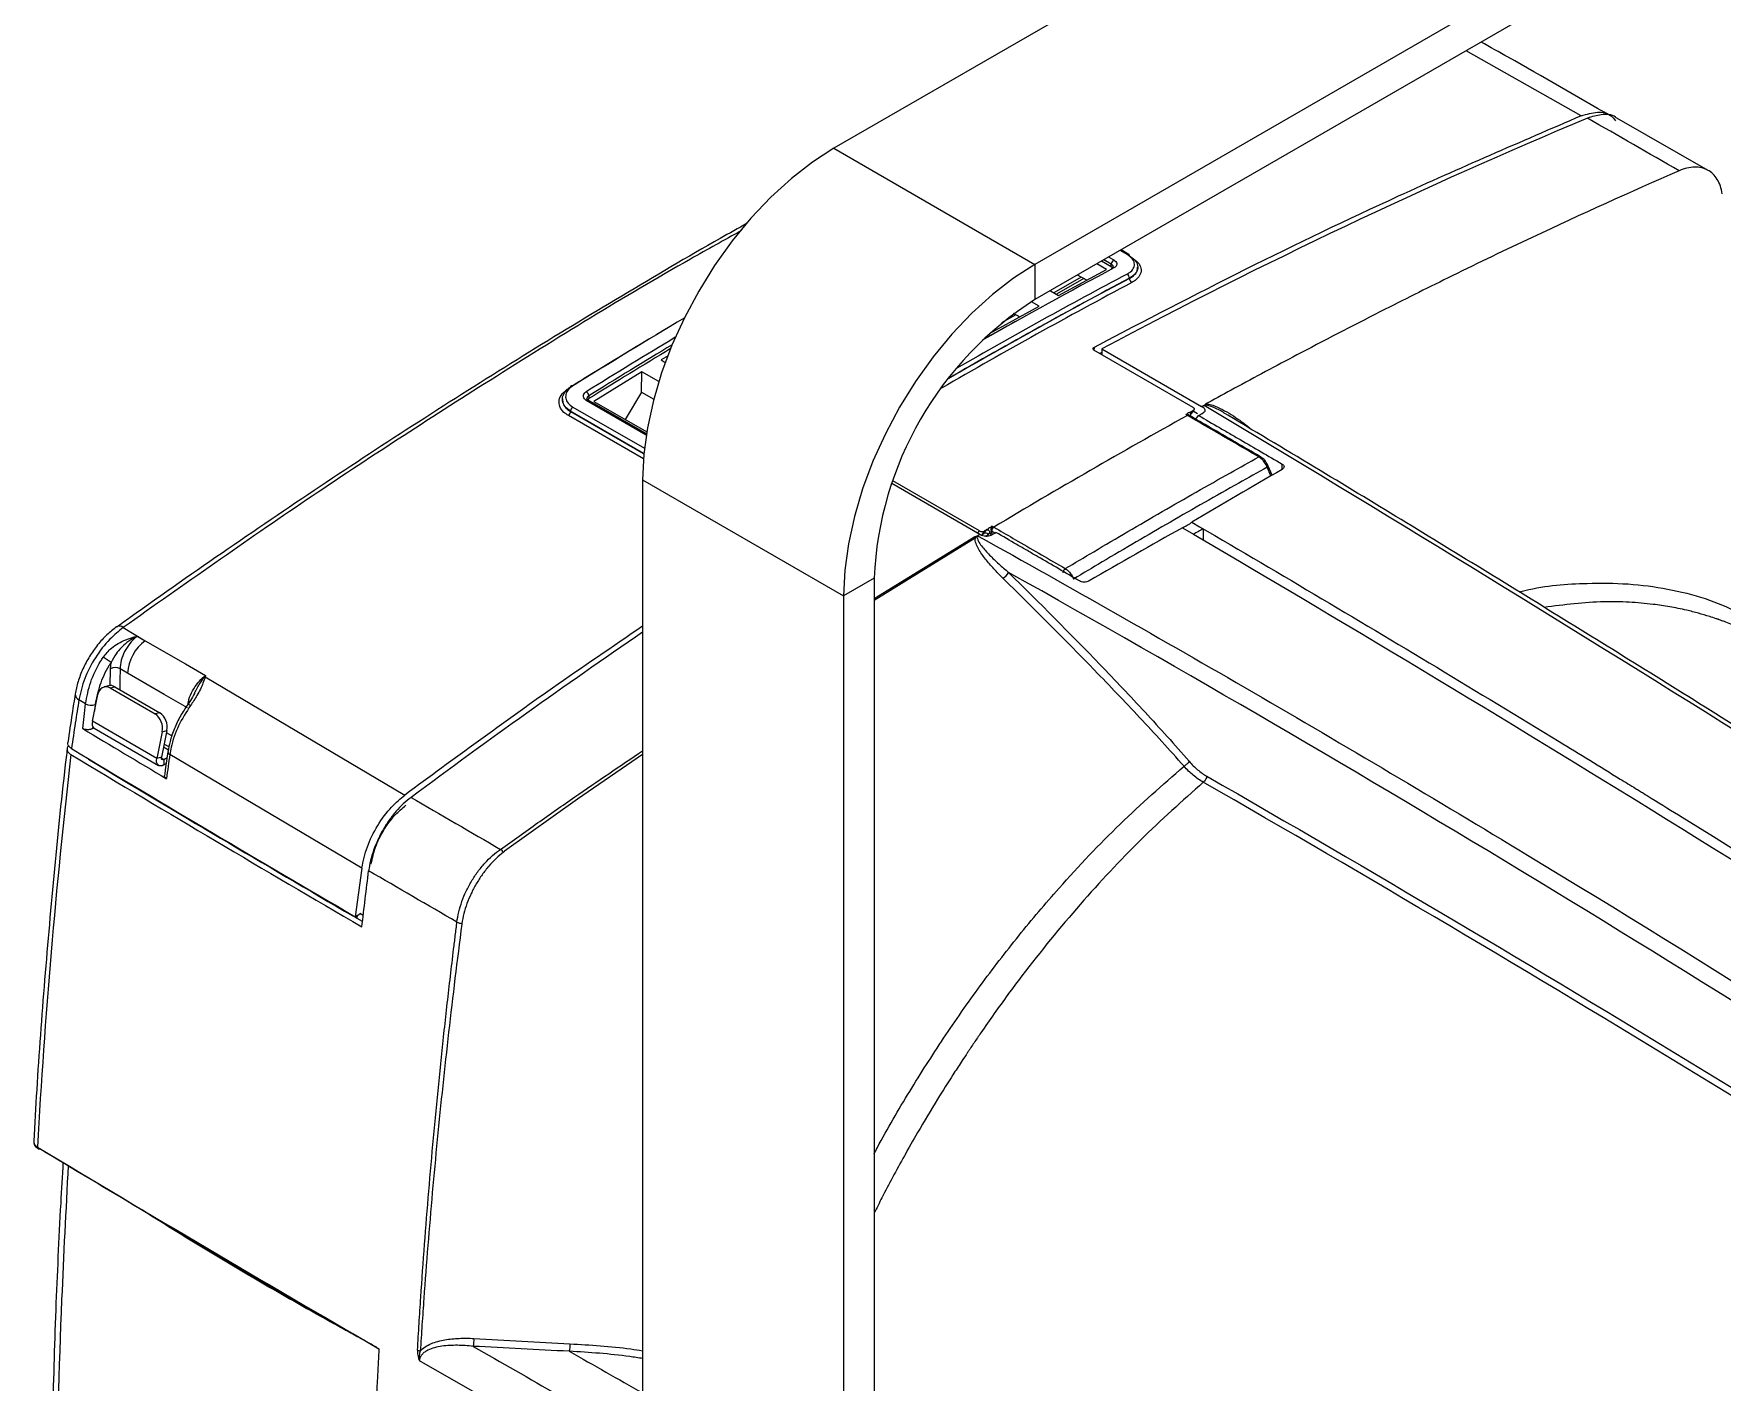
# Model space of a CAD drawing. Extents: x 14.8 to 109.8, y 1.6 to 86.6.
# Drawn here: x 69.41 to 76.84, y 8.77 to 14.7 of the extents above; entities that cross this region are included whole.
import ezdxf

# ---------------------------------------------------------------- set-up
doc = ezdxf.new("R2010")
doc.units = 0
doc.header["$MEASUREMENT"] = 0
doc.layers.add('OBJECT', color=7, linetype='CONTINUOUS')

msp = doc.modelspace()

# ---------------------------------------------------------------- linework, layer by layer
at = {"layer": 'OBJECT'}
for p, q in [((78.7946, 16.5634), (73.8131, 13.6876)), ((78.7946, 16.4082), (73.8131, 13.5324)), ((75.4669, 15.6628), (72.9292, 14.1978)), ((76.2156, 14.3406), (75.7093, 14.6271)), ((76.7738, 14.1005), (76.3723, 14.3307)), ((72.9292, 14.1978), (73.8131, 13.6876)), ((74.2187, 13.731), (74.1878, 13.7488)), ((74.2258, 13.7315), (74.1918, 13.7511)), ((73.8131, 13.6876), (73.8131, 13.5324)), ((73.917, 13.5508), (74.1282, 13.6642)), ((74.1282, 13.6642), (74.0848, 13.6893)), ((74.1485, 13.6765), (74.1056, 13.7013)), ((74.1489, 13.6885), (74.1161, 13.7074)), ((74.1376, 13.7198), (74.1599, 13.7069)), ((74.1485, 13.6765), (74.1489, 13.6885)), ((74.2655, 13.6749), (74.2654, 13.6762)), ((74.0157, 13.6317), (73.8963, 13.5628)), ((74.0275, 13.6249), (73.9081, 13.5559)), ((74.0408, 13.6173), (74.0004, 13.6406)), ((74.2288, 13.626), (74.2288, 13.6264)), ((73.8313, 13.504), (73.7977, 13.5234)), ((73.8809, 13.5716), (73.917, 13.5508)), ((73.6126, 13.3829), (73.8313, 13.504)), ((73.7284, 13.4659), (73.6666, 13.4302)), ((73.7451, 13.4563), (73.7193, 13.4711)), ((73.7402, 13.459), (73.7319, 13.4639)), ((73.6124, 13.383), (73.6126, 13.3829)), ((74.073, 13.3226), (74.0728, 13.3107)), ((74.5091, 13.0587), (74.0728, 13.3106)), ((74.1075, 13.3004), (74.0985, 13.2957)), ((74.1075, 13.3161), (74.5459, 13.063)), ((74.1075, 13.3161), (74.1075, 13.2916)), ((72.1998, 13.2852), (72.1694, 13.267)), ((72.1694, 13.267), (72.1874, 13.2566)), ((72.0838, 13.2149), (71.8729, 13.085)), ((72.0824, 13.1258), (72.0838, 13.2149)), ((72.1586, 13.1717), (72.0838, 13.2149)), ((71.7346, 13.0957), (71.7346, 13.0944)), ((72.1035, 12.9369), (71.8401, 13.089)), ((71.8515, 13.0968), (71.8456, 13.0918)), ((72.1043, 12.9421), (71.848, 13.09)), ((71.8511, 13.1093), (71.8515, 13.0968)), ((71.8729, 13.085), (72.1057, 12.9506)), ((72.0824, 13.1258), (72.0112, 13.0052)), ((72.0824, 13.1258), (72.1365, 13.0946)), ((72.0913, 12.832), (71.761, 13.0227)), ((71.7711, 13.0421), (71.7711, 13.0406)), ((72.0934, 12.8561), (71.7711, 13.0421)), ((71.7711, 13.0406), (72.0932, 12.8547)), ((71.7813, 13.06), (72.0957, 12.8785)), ((74.4836, 13.023), (74.4763, 13.0272)), ((74.4909, 13.0236), (74.4854, 13.0268)), ((74.4909, 13.0236), (74.4911, 13.0235)), ((74.4929, 13.0361), (74.5039, 13.042)), ((74.5285, 13.0306), (74.5058, 13.0437)), ((74.5205, 13.0061), (74.5324, 13.0229)), ((74.6617, 13.024), (74.6509, 13.0306)), ((74.8052, 12.8413), (74.8055, 12.8412)), ((74.851, 12.7568), (74.8349, 12.7954)), ((74.839, 12.8002), (74.8357, 12.8067)), ((74.8563, 12.7599), (74.8394, 12.8003)), ((74.8998, 12.7866), (74.8998, 12.8095)), ((72.0877, 12.7404), (72.9716, 12.2301)), ((72.0877, 12.7404), (72.0877, 7.3308)), ((73.5701, 12.4997), (73.1831, 12.7231)), ((73.5686, 12.5158), (73.1876, 12.7358)), ((74.5038, 12.5535), (74.5038, 12.5526)), ((73.1059, 12.2174), (73.5445, 12.4875)), ((73.55, 12.4835), (73.1059, 12.2086)), ((73.5615, 12.5056), (73.5686, 12.5158)), ((73.5635, 12.5035), (73.5615, 12.5056)), ((73.5815, 12.4994), (73.5848, 12.5014)), ((73.5816, 12.5005), (73.5879, 12.5044)), ((73.5844, 12.5017), (73.5879, 12.5044)), ((73.5983, 12.5192), (73.609, 12.5259)), ((73.6153, 12.5097), (73.6079, 12.4992)), ((73.6205, 12.4963), (73.6153, 12.5097)), ((73.6261, 12.4996), (73.6207, 12.5146)), ((73.6221, 12.5138), (73.6207, 12.5146)), ((73.6362, 12.5056), (73.6221, 12.5138)), ((73.6252, 12.5358), (73.6324, 12.5316)), ((74.4614, 12.529), (74.5106, 12.5003)), ((74.553, 12.5248), (74.553, 12.5248)), ((74.553, 12.5248), (74.553, 12.4757)), ((73.1059, 12.3077), (72.9716, 12.2301)), ((73.1059, 12.3077), (73.1059, 6.8981)), ((72.9716, 12.2301), (72.9716, 6.8206)), ((69.8038, 12.0907), (69.9001, 12.0324)), ((69.8649, 12.0521), (69.9001, 12.0324)), ((69.746, 11.8347), (69.7471, 11.9093)), ((69.7471, 11.9093), (69.7497, 11.9362)), ((69.8225, 11.8899), (69.7895, 11.9089)), ((69.7394, 11.8343), (69.7189, 11.8289)), ((69.7454, 11.8246), (69.7659, 11.83)), ((69.7454, 11.8246), (69.9434, 11.7103)), ((69.7659, 11.83), (69.9639, 11.7157)), ((70.1643, 11.8734), (71.0419, 11.3539)), ((69.6377, 11.7551), (69.6086, 11.7727)), ((69.668, 11.6779), (69.692, 11.7954)), ((69.6802, 11.7513), (69.677, 11.722)), ((69.9508, 11.5146), (69.668, 11.6779)), ((69.9639, 11.7157), (69.9434, 11.7103)), ((69.6697, 11.6562), (69.6685, 11.6459)), ((69.6685, 11.6459), (69.6737, 11.649)), ((69.6762, 11.6472), (69.959, 11.4839)), ((69.9748, 11.6321), (69.9508, 11.5146)), ((69.9953, 11.6376), (69.9713, 11.5201)), ((69.9748, 11.6321), (69.9953, 11.6376)), ((70.0173, 11.6134), (69.9934, 11.628)), ((69.9713, 11.5201), (69.9508, 11.5146)), ((69.9709, 11.5167), (69.9815, 11.5106)), ((70.0021, 11.5518), (69.9804, 11.5644)), ((69.9815, 11.5106), (69.9964, 11.5192)), ((69.9815, 11.5106), (69.9815, 11.4861)), ((70.0047, 11.5655), (69.9831, 11.578)), ((70, 11.5446), (70, 11.5443)), ((70.8527, 11.0326), (70.0084, 11.532)), ((69.9815, 11.4861), (69.9925, 11.4925)), ((70.8527, 11.0326), (70.8235, 10.8185)), ((70.8327, 10.811), (70.813, 10.8223)), ((70.8235, 10.8185), (70.844, 10.8308)), ((70.8327, 10.811), (70.8343, 10.825)), ((70.8558, 10.7976), (70.8327, 10.811)), ((70.859, 10.8239), (70.8442, 10.8325))]:
    msp.add_line(p, q, dxfattribs=at)
at = {"layer": 'OBJECT', "flags": 128}
for points in [[(72.9292, 14.1978), (72.835, 14.1373), (72.7419, 14.0654), (72.6513, 13.9829), (72.5641, 13.8909), (72.4815, 13.7905), (72.4045, 13.683), (72.3342, 13.5698), (72.2713, 13.4522), (72.2167, 13.3318), (72.171, 13.2101), (72.1349, 13.0886), (72.1088, 12.9688), (72.093, 12.8522), (72.0877, 12.7404)], [(73.8131, 13.6876), (73.7188, 13.6271), (73.6258, 13.5551), (73.5351, 13.4726), (73.448, 13.3806), (73.3654, 13.2802), (73.2884, 13.1727), (73.2181, 13.0595), (73.1552, 12.942), (73.1006, 12.8216), (73.0549, 12.6998), (73.0188, 12.5783), (72.9927, 12.4585), (72.9769, 12.342), (72.9716, 12.2301)], [(71.7713, 13.1478), (71.7714, 13.15), (71.772, 13.1518), (71.7729, 13.1533), (71.7741, 13.1543), (71.7757, 13.1548), (71.7775, 13.1549), (71.7794, 13.1544), (71.7815, 13.1534)], [(74.5039, 13.042), (74.4987, 13.0346), (74.4982, 13.0338)], [(74.5002, 13.0308), (74.5054, 13.0382), (74.5075, 13.0412), (74.5106, 13.0456)], [(74.5036, 13.0338), (74.5022, 13.0322), (74.5002, 13.0308)], [(74.5036, 13.0338), (74.5061, 13.0374), (74.5137, 13.0482)], [(74.5497, 13.0608), (74.5488, 13.0613), (74.5459, 13.063)], [(74.8349, 12.7954), (74.8367, 12.7966), (74.8381, 12.7978), (74.839, 12.7988), (74.8395, 12.7997), (74.8394, 12.8003)], [(74.8394, 12.8003), (74.8394, 12.8004), (74.8394, 12.8004)], [(73.5579, 12.4923), (73.5594, 12.4932), (73.5609, 12.4942), (73.5625, 12.4951), (73.564, 12.496), (73.5655, 12.4969), (73.567, 12.4979), (73.5686, 12.4988), (73.5701, 12.4997)], [(73.5701, 12.4997), (73.5732, 12.4979), (73.5739, 12.4975)], [(73.5919, 12.5152), (73.5867, 12.5079), (73.5816, 12.5005)], [(73.5879, 12.5044), (73.5931, 12.5118), (73.5951, 12.5147), (73.5983, 12.5192)], [(69.9001, 12.0324), (70.0768, 11.9304), (70.1654, 11.8793)], [(69.7895, 11.9089), (69.7888, 11.8586), (69.7882, 11.8172)], [(70.0859, 11.7377), (69.9841, 11.7966), (69.8225, 11.8899)], [(70.0877, 11.7523), (70.0877, 11.7523), (70.0877, 11.7524)], [(69.9815, 11.4861), (69.9743, 11.4829), (69.9675, 11.4818), (69.9614, 11.4828), (69.9563, 11.4859), (69.9526, 11.491), (69.9503, 11.4977), (69.9497, 11.5057), (69.9508, 11.5146)], [(69.9815, 11.5106), (69.9791, 11.5095), (69.9769, 11.5092), (69.9748, 11.5095), (69.9731, 11.5105), (69.9719, 11.5122), (69.9711, 11.5145), (69.9709, 11.5171), (69.9713, 11.5201)], [(72.0877, 11.5327), (71.8008, 11.3353), (71.4807, 11.1064), (71.4807, 11.1064), (71.4807, 11.1064)], [(69.4264, 9.8058), (69.4265, 9.8034), (69.427, 9.8012), (69.4279, 9.7995), (69.4293, 9.7982), (69.4296, 9.798), (69.4309, 9.7975), (69.4329, 9.7973), (69.435, 9.7978), (69.4372, 9.7987)], [(72.0877, 8.3057), (71.8212, 8.4563), (71.1059, 8.8656)]]:
    msp.add_lwpolyline(points, dxfattribs=at)
at = {"layer": 'OBJECT'}
for centre, radius, start, end in [((74.1718, 13.6873), 0.023, 121.20427, 176.89674), ((74.1566, 13.6659), 0.00772, 122.84747, 182.95856), ((74.1555, 13.6653), 0.0077, 55.01342, 113.56095), ((74.2227, 13.7249), 0.00728, 64.95047, 123.06708), ((74.2218, 13.7255), 0.00712, 353.97085, 56.06484), ((74.2064, 13.626), 0.0224, 0.9865, 57.0315), ((74.2511, 13.6264), 0.0224, 180.9863, 237.0317), ((74.6369, 12.2403), 1.5324, 122.52015, 177.47985), ((71.8273, 13.107), 0.0239, 5.50882, 57.6581), ((71.8448, 13.0833), 0.00745, 64.77685, 129.56823), ((71.7479, 13.042), 0.0233, 304.19996, 356.65822), ((71.7944, 13.0407), 0.0233, 124.16535, 176.65934), ((88.1941, -11.7098), 28.2787, 119.00165, 120.99297), ((74.4877, 13.0172), 0.00711, 63.91536, 125.84833), ((74.802, 12.8351), 0.00705, 62.77489, 126.06841), ((73.5269, 12.4575), 0.0348, 48.42295, 59.61624), ((73.5072, 12.4746), 0.0536, 17.17963, 19.29908), ((73.5948, 12.4898), 0.0162, 35.824, 115.41611), ((73.6452, 12.5122), 0.0232, 123.41633, 176.09255), ((88.771, -12.1532), 28.4808, 119.94804, 120.04659), ((73.6413, 12.3624), 0.063, 299.26091, 332.17504), ((73.9595, 12.3299), 0.0233, 123.37206, 175.83389), ((69.7865, 12.0687), 0.028, 51.71939, 116.40882), ((70.018, 11.8758), 0.1961, 126.98175, 175.87782), ((69.5921, 11.7396), 0.252, 51.2847, 60.81648), ((69.7679, 11.8656), 0.0484, 63.40678, 115.41953), ((69.7277, 11.7936), 0.0357, 60.16053, 177.1243), ((69.7476, 11.8011), 0.0342, 57.68782, 103.90585), ((70.1639, 11.8355), 0.0379, 89.38999, 94.7113), ((69.6201, 11.7983), 0.028, 180.36693, 245.71998), ((69.6635, 11.8039), 0.0552, 242.05575, 287.67247), ((70.0863, 11.7318), 0.0206, 50.2346, 86.03871), ((69.693, 11.6682), 0.0269, 158.73478, 231.26801), ((69.9002, 11.6475), 0.0762, 348.36933, 55.46574), ((69.9207, 11.653), 0.0762, 348.36944, 55.46563), ((123.4739, 101.1612), 104.4635, 238.97073, 239.20593), ((123.9192, 101.8002), 105.365, 238.950038, 239.758746), ((123.9062, 101.7972), 105.3322, 238.948973, 239.738023), ((123.9261, 101.788), 105.3364, 238.985505, 239.720182), ((70.0137, 11.5447), 0.0138, 181.61403, 247.15988), ((71.4358, 11.0736), 0.0494, 35.866, 56.69428), ((71.2963, 10.8433), 0.0544, 242.55661, 266.48018), ((123.991, 100.4589), 105.8078, 238.95602, 239.900515), ((123.4298, 99.494), 104.6922, 238.953887, 239.233858), ((71.1179, 8.95), 0.042, 241.28275, 259.14035), ((71.257, 8.9543), 0.0894, 343.70968, 6.06925), ((125.4911, 103.1111), 108.6382, 240.103942, 240.556099), ((71.6773, 8.9323), 0.0914, 344.4298, 5.05505), ((125.6337, 103.2334), 108.6239, 240.269785, 240.465412)]:
    msp.add_arc(centre, radius, start, end, dxfattribs=at)
for centre, major_axis, ratio, start_param, end_param in [((73.6111, -11.4504), (15.3979, 25.7497), 0.587369, 0.672098, 0.771352), ((72.974, -11.0882), (15.3995, 25.7835), 0.567225, 0.755317, 0.782554), ((73.7879, -11.5581), (14.5982, 26.2113), 0.587372, 0.737551, 0.776996), ((73.7773, -11.5522), (14.6057, 26.2243), 0.587367, 0.737555, 0.775033), ((73.7773, -11.5517), (14.6057, 26.2243), 0.587367, 0.737555, 0.775005), ((73.7667, -11.5458), (14.6132, 26.2373), 0.587362, 0.73756, 0.772857), ((72.2227, -10.6543), (15.392, 25.7705), 0.56722, 0.808927, 0.832469), ((72.2333, -10.6606), (15.3995, 25.7835), 0.567225, 0.809427, 0.832465), ((73.026, -11.1182), (14.6132, 26.2373), 0.587362, 0.796258, 0.814708), ((72.9634, -11.0819), (15.392, 25.7705), 0.56722, 0.77517, 0.782045), ((73.0366, -11.1241), (14.6057, 26.2243), 0.587367, 0.797426, 0.814704), ((73.0366, -11.1243), (14.5984, 26.2112), 0.587367, 0.797771, 0.814714), ((72.2121, -10.6484), (15.3845, 25.7576), 0.567215, 0.827778, 0.832473), ((86.2957, -18.7787), (-7.3887, 33.4638), 0.697888, 0.196348, 0.19712), ((74.4822, 13.0113), (-0.0037, 0.0167), 0.697888, 5.715051, 6.480305), ((86.2957, -18.7787), (-7.3887, 33.4638), 0.697888, 0.237246, 0.238018), ((73.6315, 12.5202), (-0.0037, 0.0167), 0.697888, 0.237246, 1.753073), ((73.6111, -11.4504), (14.6122, 26.2034), 0.567218, 0.850043, 0.899145)]:
    msp.add_ellipse(centre, major_axis=major_axis, ratio=ratio, start_param=start_param, end_param=end_param, dxfattribs=at)
for points, knots in [([(76.3438, 14.3413), (76.1948, 14.4271), (76.0064, 14.5356), (75.8151, 14.6428), (75.7752, 14.6651)], [0, 0, 0, 0, 0.791235, 1, 1, 1, 1]), ([(76.2156, 14.3406), (75.9475, 14.2251), (75.4558, 14.0133), (74.7409, 13.6707), (74.2945, 13.4381), (74.073, 13.3226)], [0, 0, 0, 0, 0.376504, 0.6906541, 1, 1, 1, 1]), ([(76.2156, 14.3406), (76.2399, 14.3478), (76.2886, 14.3622), (76.3414, 14.351), (76.3605, 14.3268), (76.3666, 14.3191)], [0, 0, 0, 0, 0.404884, 0.809771, 1, 1, 1, 1]), ([(76.3718, 14.3299), (76.3699, 14.3316), (76.353, 14.3475), (76.3076, 14.3501), (76.2633, 14.3365), (76.2432, 14.3304)], [0, 0, 0, 0, 0.062312, 0.575353, 1, 1, 1, 1]), ([(76.8358, 13.997), (76.832, 14.0219), (76.8247, 14.0434), (76.8082, 14.0704), (76.8019, 14.0783), (76.7879, 14.0919), (76.7801, 14.0976), (76.7674, 14.1045), (76.7629, 14.1065), (76.7538, 14.1099), (76.7491, 14.1112), (76.7346, 14.1145), (76.7245, 14.1154), (76.7032, 14.1149), (76.692, 14.1134), (76.6694, 14.1079), (76.6578, 14.104), (76.646, 14.0989)], [0, 0, 0, 0, 0.25, 0.25, 0.375, 0.375, 0.5, 0.5, 0.5625, 0.5625, 0.625, 0.625, 0.75, 0.75, 0.875, 0.875, 1, 1, 1, 1]), ([(76.646, 14.0989), (76.4311, 14.0053), (76.0987, 13.8546), (75.7658, 13.6946), (75.6484, 13.637)], [0.2037464, 0.2037464, 0.2037464, 0.2037464, 0.2778098, 0.3181364, 0.3181364, 0.3181364, 0.3181364]), ([(72.5476, 13.868), (72.5081, 13.8459), (72.3242, 13.7431), (71.9957, 13.5493), (71.5623, 13.2866), (71.1292, 13.0132), (70.6966, 12.7305), (70.2649, 12.4373), (69.9578, 12.2242), (69.795, 12.1062), (69.7754, 12.092)], [0, 0, 0, 0, 0.042655, 0.198752, 0.354855, 0.510931, 0.666953, 0.822891, 0.978721, 1, 1, 1, 1]), ([(72.5222, 13.8357), (72.4473, 13.7943), (72.0789, 13.5905), (71.4407, 13.1964), (70.6087, 12.6588), (70.0723, 12.2802), (69.8038, 12.0907)], [0, 0, 0, 0, 0.082419, 0.405743, 0.702655, 1, 1, 1, 1]), ([(74.1532, 13.6729), (74.153, 13.6731), (74.152, 13.6745), (74.1501, 13.6756), (74.1485, 13.6765)], [0, 0, 0, 0, 0.175399, 1, 1, 1, 1]), ([(74.1573, 13.6765), (74.1574, 13.6772), (74.1579, 13.6797), (74.1552, 13.6841), (74.151, 13.687), (74.1489, 13.6885)], [0, 0, 0, 0, 0.160503, 0.58028, 1, 1, 1, 1]), ([(74.1577, 13.6767), (74.1577, 13.6767), (74.1577, 13.6768), (74.1569, 13.6755), (74.1548, 13.6733), (74.1525, 13.6724), (74.1525, 13.6724)], [0, 0, 0, 0, 0.043787, 0.547426, 0.992561, 1, 1, 1, 1]), ([(74.1599, 13.7069), (74.1631, 13.7047), (74.1696, 13.7001), (74.1736, 13.6917), (74.1728, 13.6833), (74.1676, 13.6763), (74.1621, 13.6729), (74.1599, 13.6716)], [0, 0, 0, 0, 0.214694, 0.429408, 0.644212, 0.859085, 1, 1, 1, 1]), ([(74.2186, 13.6448), (74.224, 13.6481), (74.2375, 13.6564), (74.2501, 13.6734), (74.2522, 13.694), (74.2423, 13.7145), (74.2266, 13.7255), (74.2187, 13.731)], [0, 0, 0, 0, 0.142759, 0.357351, 0.571627, 0.785824, 1, 1, 1, 1]), ([(74.2289, 13.7248), (74.2378, 13.7186), (74.2557, 13.7061), (74.2669, 13.6828), (74.2645, 13.6593), (74.2503, 13.6397), (74.2349, 13.6302), (74.2288, 13.6264)], [0, 0, 0, 0, 0.214253, 0.428502, 0.642775, 0.857305, 1, 1, 1, 1]), ([(74.2288, 13.626), (74.2349, 13.6297), (74.2501, 13.639), (74.2641, 13.6561), (74.264, 13.6694), (74.264, 13.6749)], [0, 0, 0, 0, 0.279003, 0.698318, 1, 1, 1, 1]), ([(74.2391, 13.7172), (74.2491, 13.7102), (74.2691, 13.6962), (74.2817, 13.6701), (74.279, 13.644), (74.2631, 13.6223), (74.2458, 13.6118), (74.239, 13.6076)], [0, 0, 0, 0, 0.214264, 0.428505, 0.642763, 0.857285, 1, 1, 1, 1]), ([(75.6484, 13.637), (75.5502, 13.5888), (75.3283, 13.4782), (75.1062, 13.3634), (74.9824, 13.2982)], [0.31813644, 0.31813644, 0.31813644, 0.31813644, 0.35187319, 0.3943387, 0.3943387, 0.3943387, 0.3943387]), ([(74.0728, 13.3106), (74.0718, 13.3113), (74.0696, 13.3128), (74.0683, 13.3157), (74.0686, 13.3185), (74.0703, 13.321), (74.0722, 13.3221), (74.073, 13.3226)], [0, 0, 0, 0, 0.212294, 0.424585, 0.636931, 0.849316, 1, 1, 1, 1]), ([(74.9824, 13.2982), (74.8903, 13.2497), (74.7589, 13.1795), (74.6276, 13.1079), (74.5883, 13.0863)], [0.3943387, 0.3943387, 0.3943387, 0.3943387, 0.4259366, 0.43938967, 0.43938967, 0.43938967, 0.43938967]), ([(71.7711, 13.0421), (71.7622, 13.0484), (71.7443, 13.0612), (71.7331, 13.0859), (71.7355, 13.1112), (71.7497, 13.1327), (71.7651, 13.1435), (71.7713, 13.1478)], [0, 0, 0, 0, 0.214253, 0.428502, 0.642775, 0.857305, 1, 1, 1, 1]), ([(71.7815, 13.1534), (71.776, 13.1496), (71.7625, 13.14), (71.7499, 13.121), (71.7478, 13.0985), (71.7577, 13.0767), (71.7734, 13.0656), (71.7813, 13.06)], [0, 0, 0, 0, 0.142759, 0.357351, 0.571627, 0.785824, 1, 1, 1, 1]), ([(71.761, 13.0227), (71.7542, 13.0272), (71.737, 13.0386), (71.721, 13.062), (71.7183, 13.0906), (71.7309, 13.119), (71.751, 13.1341), (71.761, 13.1417)], [0, 0, 0, 0, 0.140578, 0.355078, 0.569923, 0.784977, 1, 1, 1, 1]), ([(71.736, 13.0944), (71.736, 13.0882), (71.7359, 13.0735), (71.7499, 13.0547), (71.7651, 13.0446), (71.7711, 13.0406)], [0, 0, 0, 0, 0.305627, 0.725102, 1, 1, 1, 1]), ([(71.8401, 13.089), (71.8369, 13.0913), (71.8304, 13.0959), (71.8264, 13.1048), (71.8272, 13.114), (71.8324, 13.1218), (71.8379, 13.1257), (71.8401, 13.1272)], [0, 0, 0, 0, 0.214695, 0.429409, 0.644212, 0.859085, 1, 1, 1, 1]), ([(71.8482, 13.0901), (71.8477, 13.0903), (71.8449, 13.0917), (71.8428, 13.0944), (71.8422, 13.0954), (71.8424, 13.0958), (71.8425, 13.096)], [0, 0, 0, 0, 0.095408, 0.472599, 0.863902, 1, 1, 1, 1]), ([(71.8511, 13.1093), (71.8496, 13.1082), (71.846, 13.1056), (71.8427, 13.1009), (71.8427, 13.0974), (71.8427, 13.096)], [0, 0, 0, 0, 0.27865, 0.703619, 1, 1, 1, 1]), ([(74.5459, 13.063), (74.5476, 13.0639), (74.5495, 13.0647), (74.5526, 13.0656), (74.5537, 13.0659), (74.5553, 13.0662), (74.5559, 13.0663), (74.5568, 13.0664), (74.5571, 13.0664), (74.5575, 13.0665), (74.5576, 13.0665), (74.5579, 13.0665), (74.558, 13.0666), (74.5586, 13.068), (74.5594, 13.0693), (74.5617, 13.0715), (74.5632, 13.0725), (74.5648, 13.0734)], [0, 0, 0, 0, 0.25, 0.25, 0.375, 0.375, 0.4375, 0.4375, 0.46875, 0.46875, 0.484375, 0.484375, 0.5, 0.5, 0.75, 0.75, 1, 1, 1, 1]), ([(74.5648, 13.0734), (74.5674, 13.0734), (74.5775, 13.0731), (74.603, 13.0659), (74.6515, 13.0432), (74.7094, 13.0069), (74.7494, 12.975), (74.7668, 12.9611)], [0, 0, 0, 0, 0.033101, 0.129166, 0.320673, 0.704482, 1, 1, 1, 1]), ([(74.7979, 12.8408), (74.7908, 12.8449), (74.7554, 12.8655), (74.6507, 12.9264), (74.553, 12.9828), (74.4836, 13.023)], [0, 0, 0, 0, 0.0675, 0.3375, 1, 1, 1, 1]), ([(74.8052, 12.8412), (74.7318, 12.884), (74.627, 12.9453), (74.5223, 13.0051), (74.4909, 13.0231)], [0, 0, 0, 0, 0.700038, 1, 1, 1, 1]), ([(74.4929, 13.0361), (74.4953, 13.0374), (74.5001, 13.04), (74.506, 13.0431), (74.5095, 13.045), (74.5106, 13.0456)], [0, 0, 0, 0, 0.406586, 0.813171, 1, 1, 1, 1]), ([(74.4966, 13.0279), (74.4974, 13.0283), (74.5003, 13.0295), (74.5021, 13.0321), (74.5035, 13.0339)], [0, 0, 0, 0, 0.288346, 1, 1, 1, 1]), ([(74.4992, 13.0199), (74.4985, 13.0224), (74.4971, 13.0269), (74.4978, 13.0338), (74.5, 13.0388), (74.5025, 13.0412), (74.5038, 13.0419), (74.5039, 13.042)], [0, 0, 0, 0, 0.2981, 0.554523, 0.782103, 0.975847, 1, 1, 1, 1]), ([(74.5106, 13.0456), (74.5116, 13.0462), (74.5135, 13.0475), (74.5148, 13.0501), (74.5147, 13.0529), (74.513, 13.056), (74.5105, 13.0578), (74.5091, 13.0587)], [0, 0, 0, 0, 0.176736, 0.353085, 0.539296, 0.749724, 1, 1, 1, 1]), ([(74.5324, 13.0229), (74.5629, 13.0053), (74.6088, 12.9787), (74.6547, 12.9522), (74.6853, 12.9344), (74.7005, 12.9256), (74.7772, 12.881), (74.8385, 12.8453), (74.8998, 12.8095)], [0, 0, 0, 0, 0.25, 0.375, 0.375, 0.5, 0.5, 1, 1, 1, 1]), ([(74.5459, 13.063), (74.5476, 13.0639), (74.5494, 13.0647), (74.5535, 13.0659), (74.5557, 13.0663), (74.558, 13.0665)], [0, 0, 0, 0, 0.5, 0.5, 1, 1, 1, 1]), ([(74.5497, 13.0608), (74.5528, 13.0591), (74.5553, 13.0571), (74.5591, 13.0528), (74.5603, 13.0504), (74.5613, 13.0456), (74.561, 13.0432), (74.5585, 13.0386), (74.5563, 13.0365), (74.5533, 13.0348)], [0, 0, 0, 0, 0.25, 0.25, 0.5, 0.5, 0.75, 0.75, 1, 1, 1, 1]), ([(74.6509, 13.0306), (74.6441, 13.0349), (74.626, 13.0463), (74.6, 13.0589), (74.5775, 13.0667), (74.5666, 13.0683), (74.5616, 13.0679), (74.5592, 13.0672), (74.5583, 13.0667), (74.558, 13.0665)], [0, 0, 0, 0, 0.246249, 0.654417, 0.844969, 0.920173, 0.96296, 0.988825, 1, 1, 1, 1]), ([(79.2776, 10.1074), (78.8812, 10.3671), (78.4855, 10.6236), (77.6956, 11.1301), (77.3014, 11.3801), (76.1213, 12.12), (75.3379, 12.5999), (74.558, 13.0665)], [0, 0, 0, 0, 0.25, 0.25, 0.5, 0.5, 1, 1, 1, 1]), ([(79.3082, 10.1085), (79.1718, 10.198), (78.7777, 10.4567), (78.128, 10.8754), (77.3592, 11.3652), (76.5927, 11.8462), (75.8288, 12.3182), (75.1851, 12.7111), (74.7969, 12.9432), (74.6617, 13.0241)], [0, 0, 0, 0, 0.087408, 0.252442, 0.417442, 0.582377, 0.747216, 0.911927, 1, 1, 1, 1]), ([(73.9467, 12.3494), (73.9884, 12.3743), (74.1302, 12.4592), (74.3723, 12.6007), (74.6144, 12.7387), (74.7562, 12.8176), (74.7979, 12.8408)], [0, 0, 0, 0, 0.146903, 0.5, 0.853099, 1, 1, 1, 1]), ([(74.8349, 12.7954), (74.793, 12.7721), (74.651, 12.6931), (74.4089, 12.5551), (74.1667, 12.4136), (74.0247, 12.3286), (73.9828, 12.3035)], [0, 0, 0, 0, 0.1476251, 0.4999997, 0.8523727, 1, 1, 1, 1]), ([(74.8349, 12.7954), (74.8317, 12.802), (74.8256, 12.8147), (74.8121, 12.8308), (74.8026, 12.8374), (74.7979, 12.8408)], [0, 0, 0, 0, 0.353594, 0.676772, 1, 1, 1, 1]), ([(74.8357, 12.8067), (74.834, 12.8102), (74.8292, 12.8204), (74.8181, 12.833), (74.8087, 12.8385), (74.805, 12.8406)], [0, 0, 0, 0, 0.235717, 0.705584, 1, 1, 1, 1]), ([(74.8998, 12.8095), (74.9026, 12.8079), (74.9048, 12.806), (74.9078, 12.8019), (74.9086, 12.7997), (74.9087, 12.7931), (74.9056, 12.7887), (74.9002, 12.7856)], [0, 0, 0, 0, 0.25, 0.25, 0.5, 0.5, 1, 1, 1, 1]), ([(74.4614, 12.529), (74.4686, 12.533), (74.4758, 12.537), (74.483, 12.541), (74.4866, 12.543), (74.4902, 12.5451), (74.4938, 12.5471), (74.4974, 12.5491), (74.501, 12.5511), (74.5046, 12.5531)], [0, 0, 0, 0, 0.000762116, 0.000762116, 0.000762116, 0.001143174, 0.001143174, 0.001143174, 0.001524232, 0.001524232, 0.001524232, 0.001524232]), ([(74.5038, 12.5535), (74.8624, 12.344), (75.221, 12.1313), (75.7593, 11.8074), (76.0284, 11.6443), (76.3201, 11.4655), (76.4323, 11.3965), (76.4603, 11.3792), (76.4659, 11.3757), (76.4774, 11.3687), (76.4945, 11.3581), (76.5573, 11.3194), (77.3449, 10.8324), (78.1188, 10.3391), (78.8451, 9.8631)], [0, 0, 0, 0, 0.25, 0.25, 0.375, 0.4375, 0.453125, 0.453125, 0.457031, 0.457031, 0.460937, 0.46875, 0.5, 1, 1, 1, 1]), ([(73.5445, 12.4875), (73.5463, 12.4886), (73.5484, 12.4896), (73.5528, 12.4913), (73.5553, 12.492), (73.5579, 12.4923)], [0, 0, 0, 0, 0.5, 0.5, 1, 1, 1, 1]), ([(73.6721, 12.3074), (73.6583, 12.321), (73.645, 12.3348), (73.6195, 12.3627), (73.6073, 12.3769), (73.5902, 12.3987), (73.5848, 12.406), (73.5744, 12.4209), (73.5695, 12.4285), (73.5608, 12.444), (73.5568, 12.4517), (73.5525, 12.4636), (73.5513, 12.4677), (73.5498, 12.4756), (73.5494, 12.4796), (73.55, 12.4835)], [0, 0, 0, 0, 0.25, 0.25, 0.5, 0.5, 0.625, 0.625, 0.75, 0.75, 0.875, 0.875, 0.9375, 0.9375, 1, 1, 1, 1]), ([(73.5636, 12.4925), (73.5616, 12.4913), (73.5605, 12.4896), (73.5595, 12.4859), (73.5596, 12.484), (73.5605, 12.4783), (73.5621, 12.4746), (73.5677, 12.4636), (73.5726, 12.4564), (73.5833, 12.4425), (73.5891, 12.4357), (73.6012, 12.4222), (73.6074, 12.4156), (73.6267, 12.3959), (73.6402, 12.3831), (73.6681, 12.3577), (73.6824, 12.3453), (73.697, 12.333)], [0, 0, 0, 0, 0.03125, 0.03125, 0.0625, 0.0625, 0.125, 0.125, 0.25, 0.25, 0.375, 0.375, 0.5, 0.5, 0.75, 0.75, 1, 1, 1, 1]), ([(73.5636, 12.4925), (73.968, 12.2676), (74.3716, 12.0382), (75.1767, 11.5707), (75.5784, 11.3325), (76.7801, 10.6051), (77.5771, 10.1029), (78.3698, 9.5834)], [0, 0, 0, 0, 0.25, 0.25, 0.5, 0.5, 1, 1, 1, 1]), ([(73.5686, 12.5158), (73.5707, 12.5149), (73.5744, 12.5132), (73.5812, 12.5124), (73.587, 12.5131), (73.5903, 12.5143), (73.5916, 12.5151), (73.5919, 12.5152)], [0, 0, 0, 0, 0.296652, 0.553673, 0.784232, 0.95771, 1, 1, 1, 1]), ([(73.6199, 12.496), (73.6168, 12.4942), (73.6131, 12.4929), (73.605, 12.4913), (73.6006, 12.491), (73.5922, 12.4915), (73.5881, 12.4922), (73.5804, 12.4943), (73.577, 12.4957), (73.5739, 12.4975)], [0, 0, 0, 0, 0.25, 0.25, 0.5, 0.5, 0.75, 0.75, 1, 1, 1, 1]), ([(73.609, 12.5259), (73.6067, 12.5244), (73.602, 12.5215), (73.5964, 12.518), (73.593, 12.5159), (73.5919, 12.5152)], [0, 0, 0, 0, 0.406586, 0.813171, 1, 1, 1, 1]), ([(73.6079, 12.4992), (73.6056, 12.4968), (73.6017, 12.4925), (73.5955, 12.4928), (73.5929, 12.4929)], [0, 0, 0, 0, 0.584678, 1, 1, 1, 1]), ([(73.5983, 12.5192), (73.5994, 12.5197), (73.6016, 12.5207), (73.6053, 12.5203), (73.609, 12.5186), (73.6127, 12.5151), (73.6144, 12.5116), (73.6153, 12.5097)], [0, 0, 0, 0, 0.175946, 0.351567, 0.535605, 0.742634, 1, 1, 1, 1]), ([(73.6324, 12.5316), (73.6395, 12.5275), (73.6749, 12.5071), (73.7796, 12.4466), (73.8773, 12.3897), (73.9467, 12.3494)], [0, 0, 0, 0, 0.0675, 0.3375, 1, 1, 1, 1]), ([(74.0089, 12.2952), (73.9479, 12.3308), (73.887, 12.3663), (73.8184, 12.4061), (73.8106, 12.4106), (73.7953, 12.4195), (73.7722, 12.4329), (73.7183, 12.4641), (73.6722, 12.4908), (73.6414, 12.5086)], [0, 0, 0, 0, 0.5, 0.5, 0.5625, 0.5625, 0.625, 0.75, 1, 1, 1, 1]), ([(73.697, 12.333), (73.8321, 12.1995), (73.9665, 12.0647), (74.1659, 11.8581), (74.2319, 11.7885), (74.3628, 11.6472), (74.4276, 11.5754), (74.4914, 11.502)], [0, 0, 0, 0, 0.5, 0.5, 0.75, 0.75, 1, 1, 1, 1]), ([(73.9467, 12.3494), (73.9519, 12.3457), (73.9618, 12.3386), (73.9747, 12.3219), (73.9801, 12.3097), (73.9828, 12.3035)], [0, 0, 0, 0, 0.352481, 0.676283, 1, 1, 1, 1]), ([(74.4687, 11.4802), (74.4044, 11.5532), (74.3393, 11.6245), (74.2079, 11.7651), (74.1416, 11.8344), (73.9418, 12.0401), (73.8072, 12.1744), (73.6721, 12.3074)], [0, 0, 0, 0, 0.25, 0.25, 0.5, 0.5, 1, 1, 1, 1]), ([(74.0509, 12.2953), (74.0481, 12.2937), (74.0448, 12.2924), (74.0376, 12.2906), (74.0337, 12.2902), (74.0221, 12.2901), (74.0144, 12.292), (74.0089, 12.2952)], [0, 0, 0, 0, 0.25, 0.25, 0.5, 0.5, 1, 1, 1, 1]), ([(75.9424, 12.247), (75.9509, 12.2492), (76.0537, 12.2756), (76.2143, 12.2863), (76.4231, 12.2856), (76.5964, 12.2626), (76.7621, 12.2216), (76.9118, 12.1582), (77.047, 12.0717), (77.152, 11.9924), (77.2038, 11.932), (77.219, 11.9143)], [0, 0, 0, 0, 0.0165355, 0.198537, 0.3235438, 0.4490642, 0.5743692, 0.6966935, 0.8224684, 0.947942, 1, 1, 1, 1]), ([(77.0516, 12.015), (77.046, 12.0191), (77.0081, 12.0469), (76.9467, 12.0739), (76.8828, 12.1021), (76.85, 12.1147), (76.8334, 12.1208), (76.8252, 12.1237), (76.821, 12.1252), (76.8189, 12.1259), (76.8179, 12.1263), (76.8174, 12.1265), (76.8171, 12.1265), (76.817, 12.1266), (76.8169, 12.1266), (76.8169, 12.1266), (76.8169, 12.1266), (76.8168, 12.1266), (76.8168, 12.1266), (76.8168, 12.1266), (76.8168, 12.1266), (76.8168, 12.1266), (76.8168, 12.1266), (76.8167, 12.1266), (76.8161, 12.127), (76.8133, 12.1277), (76.8015, 12.1322), (76.7738, 12.1408), (76.7308, 12.1537), (76.6843, 12.1654), (76.642, 12.1746), (76.6052, 12.1815), (76.5688, 12.1874), (76.51, 12.1954), (76.4262, 12.2026), (76.2686, 12.2063), (76.141, 12.1903), (76.0521, 12.1792)], [0, 0, 0, 0, 0.0213315, 0.1442865, 0.2057697, 0.2365121, 0.2518834, 0.2595691, 0.2634119, 0.2653333, 0.2662941, 0.2667743, 0.2670146, 0.2671346, 0.2671947, 0.2672247, 0.2672397, 0.2672472, 0.267251, 0.2672528, 0.2672538, 0.2672542, 0.2672545, 0.2672548, 0.2674986, 0.2696305, 0.275741, 0.3056443, 0.3570599, 0.4104369, 0.44853, 0.4851406, 0.5204939, 0.5565717, 0.6576894, 0.7616099, 1, 1, 1, 1]), ([(69.774, 12.0935), (69.7596, 12.0823), (69.7303, 12.0594), (69.6902, 12.0146), (69.6544, 11.964), (69.6253, 11.9092), (69.6032, 11.853), (69.5959, 11.8162), (69.5923, 11.7981)], [0, 0, 0, 0, 0.1617871, 0.3311627, 0.4991925, 0.6668603, 0.8359915, 1, 1, 1, 1]), ([(69.8038, 12.0907), (69.7836, 12.0744), (69.739, 12.0384), (69.6787, 11.9594), (69.6294, 11.8654), (69.6155, 11.8036), (69.6086, 11.7727)], [0, 0, 0, 0, 0.216944, 0.477898, 0.738961, 1, 1, 1, 1]), ([(69.7149, 11.9595), (69.7264, 11.9738), (69.7533, 12.0072), (69.8079, 12.0357), (69.8478, 12.048), (69.8647, 12.0521), (69.8649, 12.0521)], [0, 0, 0, 0, 0.302737, 0.709119, 0.997003, 1, 1, 1, 1]), ([(69.8649, 12.0521), (69.8647, 12.0521), (69.8643, 12.0519), (69.8629, 12.0512), (69.8591, 12.0494), (69.8442, 12.0416), (69.8118, 12.0199), (69.7741, 11.9827), (69.7566, 11.9493), (69.7497, 11.9362)], [0, 0, 0, 0, 0.003095, 0.009362, 0.027903, 0.084082, 0.324467, 0.734785, 1, 1, 1, 1]), ([(69.8649, 12.0521), (69.8631, 12.0509), (69.8517, 12.0422), (69.8312, 12.0212), (69.8085, 11.9854), (69.7929, 11.9458), (69.7907, 11.9212), (69.7895, 11.9089)], [0, 0, 0, 0, 0.042284, 0.28167, 0.521095, 0.760546, 1, 1, 1, 1]), ([(72.0877, 12.0958), (71.9553, 12.0059), (71.6059, 11.7685), (71.258, 11.5127), (71.0419, 11.3539)], [0, 0, 0, 0, 0.378854, 1, 1, 1, 1]), ([(69.6377, 11.7551), (69.6436, 11.7866), (69.6554, 11.8496), (69.6896, 11.9198), (69.7116, 11.9542), (69.7149, 11.9595)], [0, 0, 0, 0, 0.458301, 0.916593, 1, 1, 1, 1]), ([(69.7497, 11.9362), (69.7466, 11.9314), (69.7268, 11.9002), (69.6961, 11.8367), (69.6855, 11.7798), (69.6802, 11.7513)], [0, 0, 0, 0, 0.0834077, 0.5417019, 1, 1, 1, 1]), ([(70.089, 11.755), (70.09, 11.7614), (70.0926, 11.78), (70.1074, 11.8129), (70.1307, 11.8482), (70.1518, 11.8692), (70.1635, 11.8779), (70.1654, 11.8793)], [0, 0, 0, 0, 0.142158, 0.410878, 0.679569, 0.948217, 1, 1, 1, 1]), ([(70.1643, 11.8734), (70.1611, 11.8645), (70.1523, 11.8397), (70.1323, 11.7966), (70.1094, 11.7623), (70.0995, 11.7477)], [0, 0, 0, 0, 0.242075, 0.675295, 1, 1, 1, 1]), ([(70.1176, 11.8014), (70.1251, 11.8164), (70.1387, 11.8436), (70.154, 11.8641), (70.1608, 11.8733)], [0, 0, 0, 0, 0.5516549, 1, 1, 1, 1]), ([(70.1608, 11.8733), (70.1619, 11.8748), (70.1634, 11.8767), (70.1649, 11.8786), (70.1653, 11.8792), (70.1654, 11.8793)], [0, 0, 0, 0, 0.735219, 0.953666, 1, 1, 1, 1]), ([(70.1654, 11.8793), (70.1653, 11.8792), (70.165, 11.8772), (70.1647, 11.8753), (70.1643, 11.8734)], [0, 0, 0, 0, 0.042902, 1, 1, 1, 1]), ([(69.5922, 11.7981), (69.5876, 11.7695), (69.5764, 11.6983), (69.5662, 11.6276), (69.56, 11.5853)], [0, 0, 0, 0, 0.401737, 1, 1, 1, 1]), ([(69.6086, 11.7727), (69.6032, 11.7385), (69.592, 11.6669), (69.5813, 11.5955), (69.5757, 11.5582)], [0, 0, 0, 0, 0.4780565, 1, 1, 1, 1]), ([(69.6255, 11.6461), (69.6274, 11.6636), (69.6314, 11.6999), (69.6355, 11.7363), (69.6377, 11.7551)], [0, 0, 0, 0, 0.4823772, 1, 1, 1, 1]), ([(70.0878, 11.7523), (70.0764, 11.7355), (70.0535, 11.7015), (70.0272, 11.6459), (70.0084, 11.5926), (70.0031, 11.5594), (70.0007, 11.5445)], [0, 0, 0, 0, 0.259208, 0.522523, 0.786292, 1, 1, 1, 1]), ([(70.0995, 11.7477), (70.0807, 11.7183), (70.0429, 11.6595), (70.0171, 11.5832), (70.0102, 11.5424), (70.0084, 11.532)], [0, 0, 0, 0, 0.426316, 0.85263, 1, 1, 1, 1]), ([(70.117, 11.8018), (70.1167, 11.8012), (70.1124, 11.791), (70.1028, 11.7738), (70.0912, 11.758), (70.0873, 11.7525)], [0, 0, 0, 0, 0.039388, 0.671834, 1, 1, 1, 1]), ([(69.5757, 11.5582), (69.5716, 11.5612), (69.5634, 11.5673), (69.5585, 11.5772), (69.5598, 11.5831), (69.5603, 11.5853)], [0, 0, 0, 0, 0.389946, 0.779872, 1, 1, 1, 1]), ([(69.6685, 11.6459), (69.6658, 11.6447), (69.6605, 11.6422), (69.6503, 11.6406), (69.64, 11.6409), (69.6314, 11.643), (69.6272, 11.6452), (69.6255, 11.6461)], [0, 0, 0, 0, 0.215236, 0.43052, 0.644311, 0.855591, 1, 1, 1, 1]), ([(69.5571, 11.5584), (69.5555, 11.5452), (69.5338, 11.3674), (69.4999, 11.0279), (69.4564, 10.5405), (69.4268, 10.1413), (69.4144, 9.9064), (69.4105, 9.831)], [0, 0, 0, 0, 0.022543, 0.303175, 0.585034, 0.866924, 1, 1, 1, 1]), ([(69.563, 11.571), (69.5627, 11.5707), (69.5585, 11.5672), (69.5563, 11.5586), (69.5578, 11.5469), (69.565, 11.5378), (69.5715, 11.5335), (69.5735, 11.5322)], [0, 0, 0, 0, 0.023287, 0.307782, 0.590831, 0.870944, 1, 1, 1, 1]), ([(70, 11.5443), (69.9961, 11.5177), (69.9908, 11.4825), (69.9863, 11.4477), (69.9852, 11.4392)], [0, 0, 0, 0, 0.7562792, 1, 1, 1, 1]), ([(70.0084, 11.532), (70.0059, 11.5147), (70.0009, 11.4793), (69.996, 11.4439), (69.9934, 11.4258)], [0, 0, 0, 0, 0.4873, 1, 1, 1, 1]), ([(71.463, 11.1149), (71.5173, 11.1536), (71.626, 11.231), (71.8341, 11.3776), (71.9882, 11.4813), (72.0877, 11.5483)], [0, 0, 0, 0, 0.261324, 0.522668, 1, 1, 1, 1]), ([(69.9934, 11.4258), (69.9914, 11.4273), (69.9873, 11.4303), (69.9848, 11.4352), (69.9854, 11.4381), (69.9856, 11.4391)], [0, 0, 0, 0, 0.395363, 0.790679, 1, 1, 1, 1]), ([(73.1059, 9.7756), (73.1107, 9.7849), (73.1589, 9.8784), (73.2599, 10.0492), (73.411, 10.2872), (73.571, 10.5161), (73.7408, 10.7368), (73.9449, 10.9775), (74.1863, 11.2325), (74.3744, 11.3975), (74.4687, 11.4802)], [0, 0, 0, 0, 0.013849, 0.13931, 0.261328, 0.38632, 0.511527, 0.636221, 0.817767, 1, 1, 1, 1]), ([(74.4914, 11.502), (74.489, 11.4981), (74.4856, 11.494), (74.4776, 11.4863), (74.4731, 11.4828), (74.4687, 11.4802)], [0, 0, 0, 0, 0.5, 0.5, 1, 1, 1, 1]), ([(74.5536, 11.41), (74.5386, 11.4186), (74.5238, 11.429), (74.4954, 11.4525), (74.4817, 11.4657), (74.4687, 11.4802)], [0, 0, 0, 0, 0.5, 0.5, 1, 1, 1, 1]), ([(74.4914, 11.502), (74.5032, 11.4884), (74.5156, 11.4761), (74.5417, 11.4541), (74.5552, 11.4445), (74.5691, 11.4365)], [0, 0, 0, 0, 0.5, 0.5, 1, 1, 1, 1]), ([(74.5691, 11.4365), (74.5681, 11.4317), (74.5661, 11.4267), (74.5607, 11.4174), (74.5573, 11.4132), (74.5536, 11.41)], [0, 0, 0, 0, 0.5, 0.5, 1, 1, 1, 1]), ([(74.5691, 11.4365), (75.2931, 11.0209), (76.0145, 10.594), (77.4519, 9.7178), (78.168, 9.2686), (78.8815, 8.8081)], [0, 0, 0, 0, 0.5, 0.5, 1, 1, 1, 1]), ([(74.5536, 11.41), (74.4609, 11.3272), (74.2755, 11.1617), (74.0082, 10.8745), (73.7955, 10.6145), (73.6534, 10.4209), (73.5843, 10.3219), (73.5504, 10.2719), (73.5335, 10.2468), (73.5252, 10.2342), (73.521, 10.2279), (73.5189, 10.2247), (73.5178, 10.2231), (73.5173, 10.2224), (73.5171, 10.222), (73.5169, 10.2218), (73.5169, 10.2217), (73.5168, 10.2216), (73.5168, 10.2216), (73.5168, 10.2216), (73.5168, 10.2216), (73.5168, 10.2216), (73.5168, 10.2216), (73.5168, 10.2216), (73.5168, 10.2216), (73.5147, 10.218), (73.5046, 10.204), (73.4836, 10.1711), (73.4413, 10.1068), (73.3769, 10.0042), (73.3056, 9.8853), (73.24, 9.7699), (73.1879, 9.6743), (73.1437, 9.5902), (73.1173, 9.5377), (73.1059, 9.515)], [0, 0, 0, 0, 0.16523, 0.33046, 0.499304, 0.583759, 0.62599, 0.647106, 0.657665, 0.662944, 0.665583, 0.666903, 0.667563, 0.667893, 0.668058, 0.66814, 0.668182, 0.668202, 0.668213, 0.668218, 0.66822, 0.668222, 0.668222, 0.668222, 0.668223, 0.668223, 0.673235, 0.689348, 0.715773, 0.767049, 0.836656, 0.884262, 0.928388, 0.969034, 1, 1, 1, 1]), ([(78.865, 8.7822), (78.1517, 9.2425), (77.4357, 9.6916), (75.9985, 10.5676), (75.2773, 10.9945), (74.5536, 11.41)], [0, 0, 0, 0, 0.5, 0.5, 1, 1, 1, 1]), ([(70.8527, 11.0326), (70.8593, 11.0637), (70.8724, 11.126), (70.9201, 11.221), (70.9787, 11.3008), (71.0222, 11.3373), (71.0419, 11.3539)], [0, 0, 0, 0, 0.261176, 0.522354, 0.783516, 1, 1, 1, 1]), ([(71.0693, 11.3435), (71.0461, 11.3263), (71.024, 11.3055), (70.9924, 11.2689), (70.9823, 11.2561), (70.9634, 11.2293), (70.9544, 11.2154), (70.9419, 11.1936), (70.9378, 11.1862), (70.9302, 11.1714), (70.9265, 11.164), (70.9162, 11.1415), (70.91, 11.1264), (70.8993, 11.0958), (70.8947, 11.0803), (70.8874, 11.0501), (70.8847, 11.0353), (70.8828, 11.0206)], [0, 0, 0, 0, 0.25, 0.25, 0.375, 0.375, 0.5, 0.5, 0.5625, 0.5625, 0.625, 0.625, 0.75, 0.75, 0.875, 0.875, 1, 1, 1, 1]), ([(70.8937, 11.0496), (70.899, 11.0747), (70.9095, 11.1249), (70.948, 11.2015), (70.9953, 11.2659), (71.0304, 11.2954), (71.0463, 11.3087)], [0, 0, 0, 0, 0.261218, 0.522436, 0.783493, 1, 1, 1, 1]), ([(71.2713, 10.795), (71.273, 10.8098), (71.2757, 10.8247), (71.2829, 10.8549), (71.2875, 10.8703), (71.2983, 10.9009), (71.3046, 10.916), (71.3151, 10.9383), (71.3189, 10.9457), (71.3267, 10.9604), (71.3309, 10.9678), (71.3438, 10.9893), (71.3529, 11.0031), (71.3725, 11.0295), (71.3829, 11.0422), (71.4156, 11.0781), (71.4386, 11.0984), (71.463, 11.1149)], [0, 0, 0, 0, 0.125, 0.125, 0.25, 0.25, 0.375, 0.375, 0.4375, 0.4375, 0.5, 0.5, 0.625, 0.625, 0.75, 0.75, 1, 1, 1, 1]), ([(71.4759, 11.1026), (71.4534, 11.0851), (71.4319, 11.0646), (71.4012, 11.0289), (71.3914, 11.0164), (71.3729, 10.9905), (71.3642, 10.9771), (71.3478, 10.9491), (71.3403, 10.9347), (71.3267, 10.9059), (71.3206, 10.8912), (71.3099, 10.8617), (71.3053, 10.8469), (71.2979, 10.8177), (71.295, 10.8033), (71.293, 10.789)], [0, 0, 0, 0, 0.25, 0.25, 0.375, 0.375, 0.5, 0.5, 0.625, 0.625, 0.75, 0.75, 0.875, 0.875, 1, 1, 1, 1]), ([(71.4807, 11.1064), (71.4807, 11.1064), (71.4807, 11.1064), (71.4807, 11.1064), (71.4791, 11.1051), (71.4775, 11.1038), (71.4759, 11.1026)], [-0.00000006, -0.00000006, -0.00000006, -0.00000006, 0, 0, 0, 0.0001812267, 0.0001812267, 0.0001812267, 0.0001812267]), ([(71.0977, 8.9131), (71.0998, 8.9518), (71.1022, 8.9904), (71.1071, 9.0677), (71.1146, 9.1837), (71.1229, 9.3002), (71.1404, 9.5335), (71.1535, 9.6897), (71.1825, 10.0035), (71.1983, 10.161), (71.2241, 10.3981), (71.2331, 10.4773), (71.247, 10.5963), (71.2541, 10.6558), (71.2626, 10.7254), (71.2669, 10.7602), (71.2688, 10.7751), (71.27, 10.7851), (71.2707, 10.79), (71.2713, 10.795)], [0, 0, 0, 0, 0.0625, 0.0625, 0.125, 0.25, 0.25, 0.5, 0.5, 0.75, 0.75, 0.875, 0.875, 0.9375, 0.96875, 0.984375, 0.992187, 0.992187, 1, 1, 1, 1]), ([(71.2925, 10.7856), (71.2511, 10.468), (71.2151, 10.1524), (71.1693, 9.6831), (71.1555, 9.5274), (71.1368, 9.2947), (71.1309, 9.2173), (71.1227, 9.1014), (71.12, 9.0628), (71.1148, 8.9857), (71.1123, 8.9473), (71.11, 8.9087)], [0, 0, 0, 0, 0.5, 0.5, 0.75, 0.75, 0.875, 0.875, 0.9375, 0.9375, 1, 1, 1, 1]), ([(71.293, 10.789), (71.2928, 10.7879), (71.2927, 10.7867), (71.2925, 10.7856), (71.2925, 10.7856), (71.2925, 10.7856), (71.2925, 10.7856)], [0, 0, 0, 0, 0.0001000617, 0.0001000617, 0.0001000617, 0.0001001217, 0.0001001217, 0.0001001217, 0.0001001217]), ([(69.41, 9.831), (69.4102, 9.8275), (69.4106, 9.8202), (69.4177, 9.8116), (69.4243, 9.8072), (69.4264, 9.8058)], [0, 0, 0, 0, 0.379883, 0.797253, 1, 1, 1, 1]), ([(69.41, 9.8305), (69.4103, 9.826), (69.4109, 9.8168), (69.4186, 9.8056), (69.4263, 9.8007), (69.4298, 9.7984)], [0, 0, 0, 0, 0.348706, 0.698148, 1, 1, 1, 1]), ([(69.5384, 9.7381), (69.535, 9.6782), (69.5226, 9.4612), (69.5049, 9.0814), (69.4909, 8.6006), (69.4855, 8.1161), (69.4877, 7.7217), (69.4933, 7.4908), (69.4951, 7.4183)], [0, 0, 0, 0, 0.07599, 0.274924, 0.483469, 0.693869, 0.903808, 1, 1, 1, 1]), ([(69.5615, 9.7243), (69.5511, 9.5276), (69.5248, 9.0253), (69.5056, 8.2451), (69.5146, 7.6719), (69.519, 7.3926)], [0, 0, 0, 0, 0.248105, 0.633725, 1, 1, 1, 1]), ([(69.8761, 9.536), (70.0334, 9.4384), (70.192, 9.3432), (70.4318, 9.2023), (70.5121, 9.1557), (70.633, 9.0862), (70.6734, 9.0632), (70.7342, 9.0287), (70.7544, 9.0172), (70.795, 8.9943), (70.8153, 8.9828), (70.8356, 8.9715)], [0, 0, 0, 0, 0.5, 0.5, 0.75, 0.75, 0.875, 0.875, 0.9375, 0.9375, 1, 1, 1, 1]), ([(70.8357, 8.9708), (70.8153, 8.9816), (70.7951, 8.9927), (70.7546, 9.0149), (70.7344, 9.0261), (70.6739, 9.0596), (70.6337, 9.0821), (70.5135, 9.15), (70.434, 9.1957), (70.276, 9.2884), (70.1976, 9.3354), (70.0416, 9.4309), (69.9642, 9.4794), (69.8873, 9.5291)], [0, 0, 0, 0, 0.0625, 0.0625, 0.125, 0.125, 0.25, 0.25, 0.5, 0.5, 0.75, 0.75, 1, 1, 1, 1]), ([(70.9281, 8.9187), (70.9128, 8.9273), (70.8819, 8.9448), (70.8512, 8.9621), (70.8357, 8.9708)], [0, 0, 0, 0, 0.495547, 1, 1, 1, 1]), ([(71.0977, 8.9131), (71.0973, 8.9057), (71.0977, 8.898), (71.0997, 8.886), (71.1006, 8.8819), (71.1029, 8.8737), (71.1043, 8.8696), (71.1059, 8.8656)], [0, 0, 0, 0, 0.5, 0.5, 0.75, 0.75, 1, 1, 1, 1]), ([(71.3428, 8.9293), (71.3192, 8.9319), (71.2959, 8.9335), (71.25, 8.934), (71.2274, 8.9329), (71.1943, 8.9281), (71.1833, 8.926), (71.1622, 8.9202), (71.1521, 8.9166), (71.138, 8.9095), (71.1334, 8.9068), (71.125, 8.9008), (71.1212, 8.8974), (71.1144, 8.8898), (71.1115, 8.8855), (71.1074, 8.8762), (71.1061, 8.8711), (71.1059, 8.8656)], [0, 0, 0, 0, 0.25, 0.25, 0.5, 0.5, 0.625, 0.625, 0.75, 0.75, 0.8125, 0.8125, 0.875, 0.875, 0.9375, 0.9375, 1, 1, 1, 1]), ([(71.11, 8.9087), (71.1162, 8.9159), (71.1238, 8.9222), (71.1403, 8.9328), (71.1492, 8.9373), (71.1678, 8.9451), (71.1776, 8.9483), (71.1976, 8.9538), (71.2077, 8.956), (71.2385, 8.9615), (71.2595, 8.9636), (71.3022, 8.9654), (71.3239, 8.9651), (71.3459, 8.9638)], [0, 0, 0, 0, 0.125, 0.125, 0.25, 0.25, 0.375, 0.375, 0.5, 0.5, 0.75, 0.75, 1, 1, 1, 1]), ([(71.7683, 8.9403), (71.8574, 8.9352), (71.9638, 8.9291), (72.0703, 8.9125), (72.0877, 8.9098)], [0, 0, 0, 0, 0.835972, 1, 1, 1, 1]), ([(70.9242, 8.8473), (70.9242, 8.8473), (70.9231, 8.8279), (70.9205, 8.7783), (70.9161, 8.6912), (70.9117, 8.594), (70.9065, 8.471), (70.9017, 8.3417), (70.898, 8.2234), (70.8958, 8.1464), (70.8948, 8.1072), (70.8943, 8.0866), (70.8942, 8.0805)], [0.0237699, 0.0237699, 0.0237699, 0.0237699, 0.0237952, 0.04759, 0.0849764, 0.131375, 0.1678241, 0.2374899, 0.2922153, 0.3154556, 0.3337149, 0.3412994, 0.3412994, 0.3412994, 0.3412994]), ([(71.11, 8.9087), (71.1076, 8.9023), (71.106, 8.8955), (71.1045, 8.8809), (71.1046, 8.8732), (71.1059, 8.8656)], [0, 0, 0, 0, 0.5, 0.5, 1, 1, 1, 1]), ([(72.0877, 8.8756), (72.0687, 8.8785), (71.9613, 8.8955), (71.8538, 8.9022), (71.7653, 8.9077)], [0, 0, 0, 0, 0.176566, 1, 1, 1, 1])]:
    msp.add_open_spline(points, degree=3, knots=knots, dxfattribs=at)
for points in [[(76.646, 14.0989), (76.5121, 14.1762), (76.3778, 14.2534), (76.2432, 14.3304)], [(74.5883, 13.0863), (74.5805, 13.082), (74.5727, 13.0777), (74.5648, 13.0734)], [(74.5324, 13.0229), (74.5393, 13.0269), (74.5463, 13.0309), (74.5533, 13.0348)], [(74.9002, 12.7856), (74.768, 12.7097), (74.6359, 12.6323), (74.5038, 12.5535)], [(73.5585, 12.4904), (73.5549, 12.4886), (73.5521, 12.4862), (73.55, 12.4835)], [(73.5579, 12.4923), (73.5598, 12.4926), (73.5617, 12.4926), (73.5636, 12.4925)], [(73.5585, 12.4904), (73.5601, 12.4912), (73.5618, 12.492), (73.5636, 12.4925)], [(73.6199, 12.496), (73.6271, 12.5002), (73.6342, 12.5044), (73.6414, 12.5086)], [(74.4614, 12.529), (74.3246, 12.4526), (74.1878, 12.3747), (74.0509, 12.2953)], [(74.5106, 12.5003), (75.9429, 11.6623), (77.3736, 10.7751), (78.8027, 9.8386)], [(78.3259, 9.5228), (76.798, 10.5241), (75.255, 11.4609), (73.697, 12.333)], [(69.5735, 11.5322), (69.5064, 10.9481), (69.4573, 10.3722), (69.4264, 9.8058)], [(71.0693, 11.3435), (71.2002, 11.2671), (71.3314, 11.1909), (71.463, 11.1149)], [(70.853, 10.7741), (70.8626, 10.8561), (70.8725, 10.9383), (70.8828, 11.0206)], [(71.2713, 10.795), (71.1415, 10.87), (71.012, 10.9452), (70.8828, 11.0206)], [(70.8356, 8.9715), (70.8357, 8.9713), (70.8357, 8.9711), (70.8357, 8.9708)], [(70.9281, 8.9187), (70.9279, 8.9142), (70.9276, 8.9097), (70.9273, 8.9052)], [(71.7653, 8.9077), (71.6243, 8.9143), (71.4835, 8.9216), (71.3428, 8.9293)], [(71.3459, 8.9638), (71.4865, 8.9555), (71.6273, 8.9476), (71.7683, 8.9403)], [(70.9273, 8.9052), (70.9263, 8.8859), (70.9252, 8.8666), (70.9242, 8.8473)]]:
    msp.add_open_spline(points, degree=3, dxfattribs=at)

doc.saveas('drawing.dxf')
